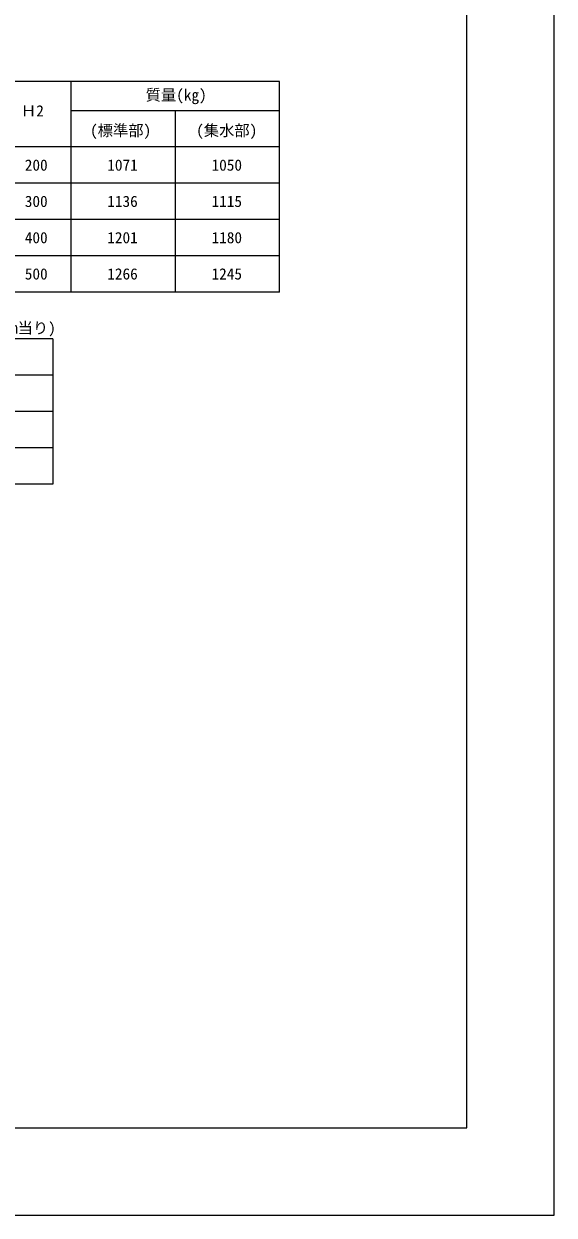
# Model space of a CAD drawing. Units: millimetres at full size, sheet at 1:20; details may follow other scales. Extents: x 0 to 8400, y 0 to 5940.
# Drawn here: x 7185 to 8400, y 0 to 2727 of the extents above; entities that cross this region are included whole.
import ezdxf
from ezdxf.enums import TextEntityAlignment as Align

# ---------------------------------------------------------------- set-up
doc = ezdxf.new("R2010")
doc.units = ezdxf.units.MM
doc.header["$LTSCALE"] = 20
doc.layers.add('TEXT(細線）', color=1, linetype='Continuous', lineweight=13)
doc.layers.add('構造物-寸法', color=7, linetype='Continuous', lineweight=9)
doc.styles.add('ＭＳ ゴシック', font='')
doc.styles.get('ＭＳ ゴシック').set_extended_font_data('MS Gothic')

msp = doc.modelspace()

# ---------------------------------------------------------------- linework, layer by layer
at = {"layer": 'TEXT(細線）'}
for p, q in [((7293.39, 2595.25), (5944.28, 2595.25)), ((7293.39, 2113), (7293.39, 2595.25)), ((7771.11, 2595.25), (7293.39, 2595.25)), ((7771.11, 2113), (7771.11, 2595.25)), ((7771.11, 2528.15), (7293.39, 2528.15)), ((7532.25, 2113), (7532.25, 2528.15)), ((7293.39, 2445.12), (5944.28, 2445.12)), ((7771.11, 2445.12), (7293.39, 2445.12)), ((7293.39, 2362.09), (5944.28, 2362.09)), ((7771.11, 2362.09), (7293.39, 2362.09)), ((7293.39, 2279.06), (5944.28, 2279.06)), ((7771.11, 2279.06), (7293.39, 2279.06)), ((7293.39, 2196.03), (5944.28, 2196.03)), ((7771.11, 2196.03), (7293.39, 2196.03)), ((7293.39, 2113), (5944.28, 2113)), ((7771.11, 2113), (7293.39, 2113)), ((7251.6, 2005.69), (5944.28, 2005.69)), ((7251.6, 2005.69), (7251.6, 1673.57)), ((7251.6, 1922.66), (5944.28, 1922.66)), ((7251.6, 1839.63), (5944.28, 1839.63)), ((7251.6, 1756.6), (5944.28, 1756.6)), ((7251.6, 1673.57), (5944.28, 1673.57))]:
    msp.add_line(p, q, dxfattribs=at)
at = {"layer": '構造物-寸法', "color": 2}
msp.add_lwpolyline([(0, 5940), (0, 0), (8400, 0), (8400, 5940)], close=True, dxfattribs=at)
at = {"layer": '構造物-寸法'}
msp.add_lwpolyline([(200, 5740), (200, 200), (8200, 200), (8200, 5740)], close=True, dxfattribs=at)

# ---------------------------------------------------------------- texts
at = {"layer": 'TEXT(細線）', "style": 'ＭＳ ゴシック'}
for s, p in [('質量(kg)', (7534.13, 2564.2)), ('Ｈ2', (7204.82, 2527.81)), ('(標準部)', (7406.83, 2482.97)), ('(集水部)', (7649.88, 2482.97)), (' 200', (7204.82, 2403.61)), ('1071', (7411.17, 2403.61)), ('1050', (7650.03, 2403.61)), (' 300', (7204.82, 2320.58)), ('1136', (7411.17, 2320.58)), ('1115', (7650.03, 2320.58)), (' 400', (7204.82, 2237.55)), ('1201', (7411.17, 2237.55)), ('1180', (7650.03, 2237.55)), (' 500', (7204.82, 2154.52)), ('1266', (7411.17, 2154.52)), ('1245', (7650.03, 2154.52))]:
    msp.add_text(s, height=25.66, dxfattribs=at).set_placement(p, align=Align.MIDDLE_CENTER)
msp.add_text('(10m当り)', height=25.66, dxfattribs=at).set_placement((7258.39, 2010.23), align=Align.BOTTOM_RIGHT)

doc.saveas('drawing.dxf')
